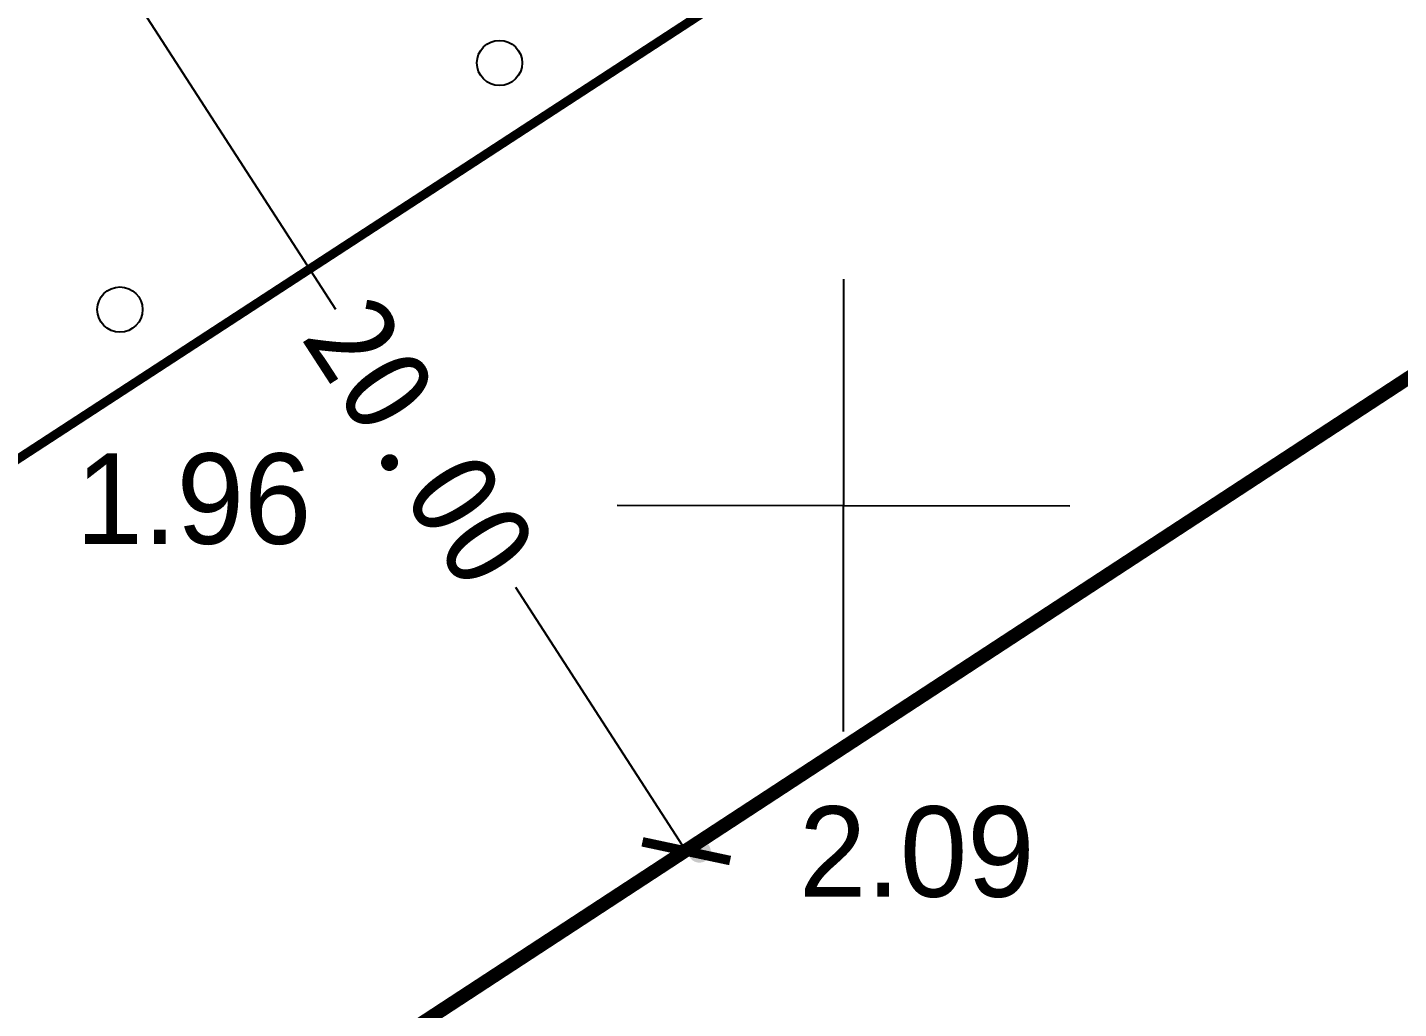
# Model space of a CAD drawing. Extents: x 99002 to 478558, y 2449839 to 2450453.
# Drawn here: x 478496.45 to 478511.6, y 2449907.95 to 2449918.79 of the extents above; entities that cross this region are included whole.
import ezdxf
from ezdxf.enums import TextEntityAlignment as Align

# ---------------------------------------------------------------- set-up
doc = ezdxf.new("R2010")
doc.units = 0
doc.header["$LTSCALE"] = 0.5
doc.header["$PDMODE"] = 35
doc.header["$PDSIZE"] = 0.2
doc.linetypes.add('2', pattern=[0])
doc.layers.get('0').update_dxf_attribs({"linetype": 'CONTINUOUS'})
doc.layers.get('Defpoints').update_dxf_attribs({"linetype": 'CONTINUOUS'})
for name, color, linetype in [('DLSS', 4, 'CONTINUOUS'), ('GCD', 1, 'CONTINUOUS'), ('TK', 7, 'CONTINUOUS'), ('ZBTZ', 3, 'CONTINUOUS'), ('用地信息', 7, 'CONTINUOUS'), ('用地红线', 10, 'CONTINUOUS'), ('红线', 10, 'CONTINUOUS'), ('高程点', 7, 'CONTINUOUS')]:
    doc.layers.add(name, color=color, linetype=linetype)
doc.styles.add('方正中等线简体', font='FZZDXJW.TTF')
doc.styles.add('等线体', font='simhei.ttf')

# ---------------------------------------------------------------- blocks, each defined once
blk = doc.blocks.new('7201001')
at = {"linetype": '2'}
h = blk.add_hatch(color=0, dxfattribs=at)
edge = h.paths.add_edge_path(flags=0)
edge.add_arc((0, 0), 0.25, 0, 360)
blk = doc.blocks.new('gc170')
at = {"linetype": 'Continuous'}
blk.add_circle((0, 0), 0.5, dxfattribs=at)
blk = doc.blocks.new('GC200')
at = {"linetype": 'Continuous', "const_width": 0.2, "flags": 128}
blk.add_lwpolyline([(-0.1, 0, 1), (0.1, 0, 1)], format="xyb", close=True, dxfattribs=at)
blk = doc.blocks.new('_ArchTick')
at = {"color": 0, "linetype": 'ByBlock', "const_width": 0.15}
blk.add_lwpolyline([(-0.5, -0.5), (0.5, 0.5)], dxfattribs=at)

msp = doc.modelspace()

# ---------------------------------------------------------------- linework, layer by layer
at = {"layer": 'Defpoints', "color": 10, "linetype": 'Continuous'}
for p in [(478503.729, 2449909.687), (478502.56, 2449908.931)]:
    msp.add_point(p, dxfattribs=at)
at = {"layer": 'DLSS', "color": 4, "linetype": 'Continuous', "const_width": 0.1, "flags": 128}
msp.add_lwpolyline([(478479.465, 2449903.025), (478535.502, 2449939.524)], dxfattribs=at)
at = {"layer": 'TK', "color": 7, "linetype": 'Continuous'}
for p, q in [((478505.464, 2449911.008), (478505.471, 2449916.008)), ((478502.967, 2449913.511), (478507.967, 2449913.504))]:
    msp.add_line(p, q, dxfattribs=at)
at = {"layer": '用地信息', "color": 1, "linetype": 'Continuous', "lineweight": -3, "ltscale": 0.5, "const_width": 0.15, "flags": 128}
msp.add_lwpolyline([(478525.481, 2449923.926), (478453.289, 2449876.704), (478275.641, 2450047.562)], dxfattribs=at)
at = {"layer": '用地红线', "color": 10, "linetype": 'Continuous', "const_width": 0.15, "flags": 128}
msp.add_lwpolyline([(478535.49, 2449930.472), (478453.289, 2449876.704), (478219.426, 2450101.627), (478536.088, 2450382.14)], dxfattribs=at)
at = {"layer": '红线', "color": 10, "linetype": 'Continuous', "lineweight": -2}
for p, q in [((478492.868, 2449926.481), (478499.855, 2449915.676)), ((478503.729, 2449909.687), (478501.845, 2449912.6)), ((478502.612, 2449908.965), (478503.88, 2449909.784))]:
    msp.add_line(p, q, dxfattribs=at)

# ---------------------------------------------------------------- block references
at = {"layer": 'GCD', "color": 1, "linetype": 'Continuous'}
ref = msp.add_blockref('GC200', (478508.201, 2449916.75, 2.095), dxfattribs=dict(at, xscale=4.876000004212864e-06, yscale=4.876000004212864e-06, zscale=4.876000004212864e-06))
ref.add_attrib('height', '2.10', dxfattribs={"linetype": 'Continuous', "height": 0.00000975, "style": '方正中等线简体', "width": 0.8}).set_placement((478508.801, 2449916.25, 2.095), align=Align.MIDDLE_LEFT)
at = {"layer": 'ZBTZ', "color": 3, "linetype": 'Continuous', "xscale": 0.5, "yscale": 0.5}
for p in [(478501.666, 2449918.395), (478497.473, 2449915.671)]:
    msp.add_blockref('gc170', p, dxfattribs=at)
at = {"layer": '红线', "color": 10, "linetype": 'Continuous', "lineweight": -2, "xscale": 0.7, "yscale": 0.7, "zscale": 0.7, "rotation": 302.9646204142884}
msp.add_blockref('_ArchTick', (478503.729, 2449909.687), dxfattribs=at)
at = {"layer": '高程点', "color": 7, "linetype": 'Continuous', "ltscale": 0.5, "xscale": 0.5, "yscale": 0.5}
msp.add_blockref('7201001', (478503.874, 2449909.685, 2.09), dxfattribs=at)

# ---------------------------------------------------------------- texts
at = {"layer": '红线', "color": 10, "linetype": 'Continuous', "style": '等线体'}
msp.add_text('20.00', height=1, rotation=302.9646, dxfattribs=at).set_placement((478499.461, 2449915.365))
at = {"layer": '高程点', "color": 7, "linetype": 'Continuous', "ltscale": 0.5, "style": '方正中等线简体'}
for s, p in [('1.96', (478496.985, 2449913.082, 1.96)), ('2.09', (478504.974, 2449909.183, 2.09))]:
    msp.add_text(s, height=1, dxfattribs=at).set_placement(p)

doc.saveas('drawing.dxf')
